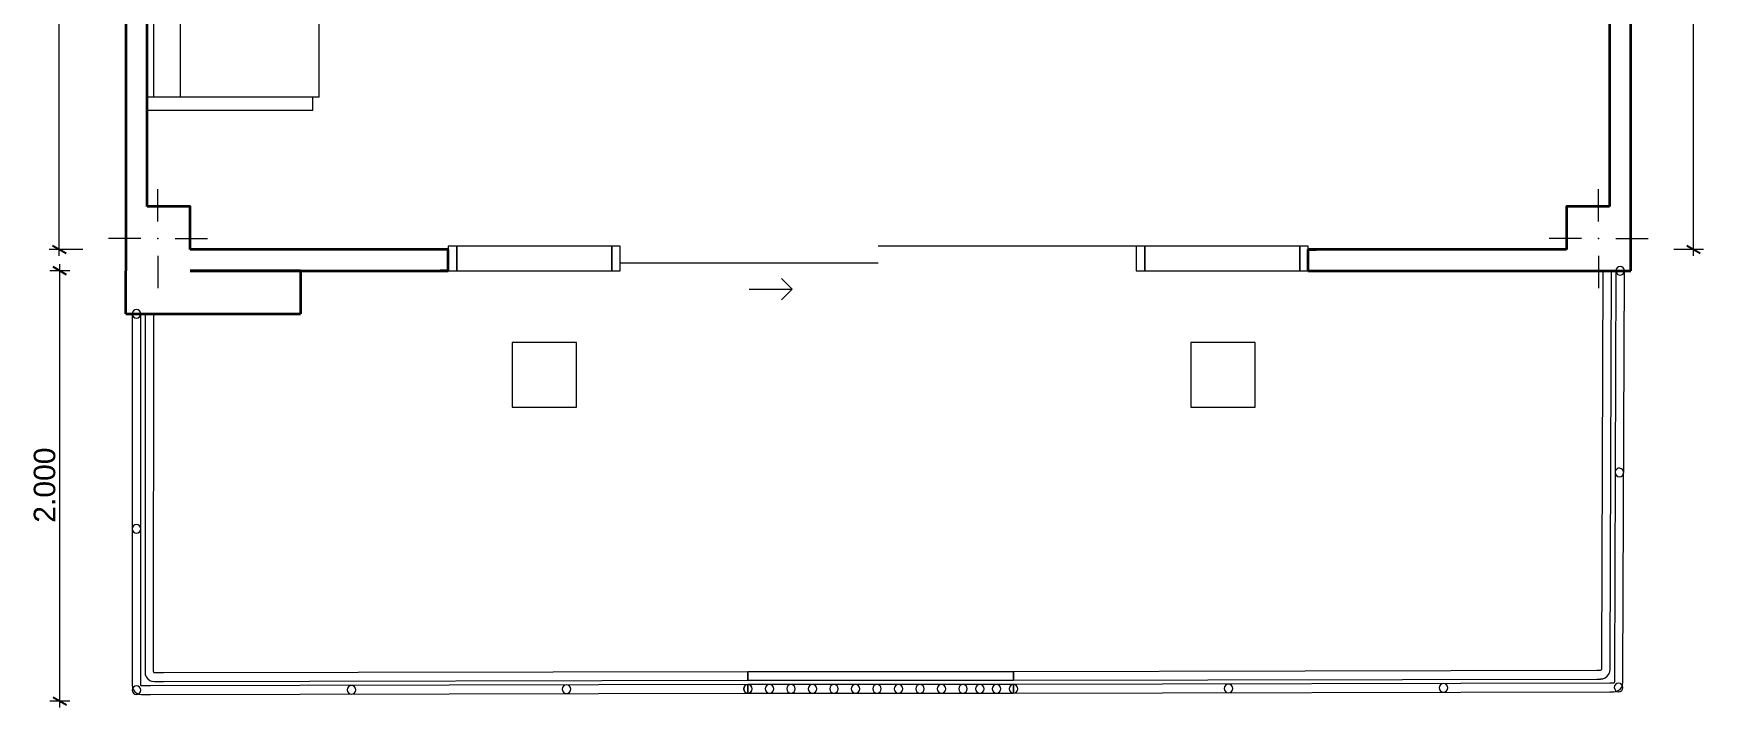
# Model space of a CAD drawing. Header units: metres. Extents: x 325.2 to 347, y -2.1 to 15.3.
# Drawn here: x 325.22 to 332.99, y -2.03 to 1.1 of the extents above; entities that cross this region are included whole.
import ezdxf

# ---------------------------------------------------------------- set-up
doc = ezdxf.new("R2010")
doc.units = ezdxf.units.M
doc.header["$MEASUREMENT"] = 0
doc.layers.add('Nuevo_Cotas - General', color=7, linetype='Continuous')
doc.layers.add('Nuevo_Puertas ARCHICAD', color=7, linetype='Continuous')
for name, color, linetype, lineweight in [('Nuevo_Estructura - Carga_Pluma_Nº__20', 1, 'Continuous', 0), ('Nuevo_Estructura - Carga_Pluma_Nº__27', 7, 'Continuous', 35), ('Nuevo_Interior - Escaleras & Barandillas_Pluma_Nº__11', 171, 'Continuous', 18), ('Nuevo_Puertas ARCHICAD_Pluma_Nº__141', 7, 'Continuous', 20), ('Nuevo_Puertas ARCHICAD_Pluma_Nº__27', 7, 'Continuous', 35)]:
    doc.layers.add(name, color=color, linetype=linetype, lineweight=lineweight)
for name, color, linetype, lineweight, true_color in [('Nuevo_Estructura - Carga_Pluma_Nº__28', 7, 'Continuous', 35, 0xa80f02), ('Nuevo_Interior - Lámparas_Pluma_Nº__77', 7, 'Continuous', 20, 0xffeb28), ('Nuevo_Interior - Mobiliario_Pluma_Nº__4', 7, 'Continuous', 20, 0x029e21), ('Nuevo_Puertas ARCHICAD_Pluma_Nº__23', 7, 'Continuous', 20, 0xff6600), ('Nuevo_Puertas ARCHICAD_Pluma_Nº__3', 7, 'Continuous', 18, 0xff6600)]:
    doc.layers.add(name, color=color, linetype=linetype, lineweight=lineweight, true_color=true_color)
doc.styles.add('Estilo_Generado_1', font='arial.ttf')

# ---------------------------------------------------------------- blocks, each defined once
blk = doc.blocks.new('Puerta Corredera con 2 Tarjas Vert 24')
at = {"layer": 'Nuevo_Puertas ARCHICAD_Pluma_Nº__141', "color": 7, "linetype": 'Continuous', "lineweight": 20}
for p, q in [((-0.4, -0.2), (-0.45, -0.15)), ((-0.6, -0.2), (-0.4, -0.2)), ((-0.4, -0.2), (-0.45, -0.25))]:
    blk.add_line(p, q, dxfattribs=at)
at = {"layer": 'Nuevo_Puertas ARCHICAD_Pluma_Nº__23', "color": 30, "linetype": 'Continuous', "lineweight": 20, "true_color": 0xff6600}
for p, q in [((-1.96, 0), (-2, 0)), ((-2, 0), (-2, -0.115)), ((-1.96, -0.115), (-1.96, 0)), ((-1.2, 0), (-1.24, 0)), ((-1.24, 0), (-1.24, -0.115)), ((-1.2, -0.115), (-1.2, 0)), ((1.24, 0), (1.2, 0)), ((1.2, 0), (1.2, -0.115)), ((1.24, -0.115), (1.24, 0)), ((2, 0), (1.96, 0)), ((1.96, 0), (1.96, -0.115)), ((2, -0.115), (2, 0)), ((-2, -0.115), (-1.96, -0.115)), ((-1.24, -0.115), (-1.2, -0.115)), ((1.2, -0.115), (1.24, -0.115)), ((1.96, -0.115), (2, -0.115))]:
    blk.add_line(p, q, dxfattribs=at)
at = {"layer": 'Nuevo_Puertas ARCHICAD_Pluma_Nº__23', "color": 30, "linetype": 'Continuous', "lineweight": 20, "true_color": 0xff6600, "flags": 128}
for points in [[(-1.96, -0.115), (-1.24, -0.115), (-1.24, 0), (-1.96, 0)], [(1.96, 0), (1.24, 0), (1.24, -0.115), (1.96, -0.115)]]:
    blk.add_lwpolyline(points, close=True, dxfattribs=at)
at = {"layer": 'Nuevo_Puertas ARCHICAD_Pluma_Nº__27', "color": 7, "linetype": 'Continuous', "lineweight": 35}
for p, q in [((-2, -0.015), (-2.037, -0.015)), ((-2, -0.015), (-2.037, -0.015)), ((-2, -0.115), (-2, -0.015)), ((-2, -0.115), (-2, -0.015)), ((2, -0.115), (2, -0.015)), ((2, -0.115), (2, -0.015)), ((2, -0.015), (2.037, -0.015)), ((2, -0.015), (2.037, -0.015)), ((-2, -0.115), (-2.037, -0.115)), ((-2, -0.115), (-2.037, -0.115)), ((2, -0.115), (2.037, -0.115)), ((2, -0.115), (2.037, -0.115))]:
    blk.add_line(p, q, dxfattribs=at)
at = {"layer": 'Nuevo_Puertas ARCHICAD_Pluma_Nº__3', "color": 30, "linetype": 'Continuous', "lineweight": 18, "true_color": 0xff6600}
for p, q in [((1.2, 0), (0, 0)), ((0, -0.08), (-1.2, -0.08))]:
    blk.add_line(p, q, dxfattribs=at)

msp = doc.modelspace()

# ---------------------------------------------------------------- linework, layer by layer
at = {"layer": 'Nuevo_Cotas - General', "color": 151, "linetype": 'Continuous', "lineweight": 20, "true_color": 0x80c2ff}
for p, q in [((325.3449, 0.1), (325.3449, 10.6728)), ((332.9452, 0.1), (332.9452, 3.7987)), ((325.4538, 0.1), (325.298, 0.1)), ((325.3449, 0.0694), (325.3449, 0.1)), ((332.9921, 0.1), (332.8538, 0.1)), ((332.9452, 0.0694), (332.9452, 0.1)), ((325.3473, 0), (325.3473, 0.0306)), ((325.3942, 0), (325.3004, 0)), ((325.3473, -2), (325.3473, 0)), ((325.3942, -2), (325.3004, -2)), ((325.3473, -2.0306), (325.3473, -2))]:
    msp.add_line(p, q, dxfattribs=at)
at = {"layer": 'Nuevo_Cotas - General', "color": 161, "linetype": 'Continuous', "lineweight": 25, "true_color": 0x40a5ff}
for p, q in [((325.3137, 0.118), (325.3762, 0.082)), ((332.914, 0.118), (332.9765, 0.082)), ((325.3785, -0.018), (325.316, 0.018)), ((325.316, -1.982), (325.3785, -2.018))]:
    msp.add_line(p, q, dxfattribs=at)
at = {"layer": 'Nuevo_Estructura - Carga_Pluma_Nº__20', "color": 1, "linetype": 'Continuous', "lineweight": 0}
for p, q in [((325.8038, 0.23), (325.8038, 0.38)), ((332.5038, 0.23), (332.5038, 0.38)), ((325.7238, 0.15), (325.5738, 0.15)), ((325.8838, 0.15), (326.0338, 0.15)), ((332.4238, 0.15), (332.2738, 0.15)), ((332.5838, 0.15), (332.7338, 0.15)), ((325.8038, 0.07), (325.8038, -0.08)), ((332.5038, 0.07), (332.5038, -0.08))]:
    msp.add_line(p, q, dxfattribs=at)
for p in [(325.8038, 0.15), (332.5038, 0.15)]:
    msp.add_point(p, dxfattribs=at)
at = {"layer": 'Nuevo_Estructura - Carga_Pluma_Nº__27', "color": 7, "linetype": 'Continuous', "lineweight": 35}
for p, q in [((327.1538, 0.1), (327.1168, 0.1)), ((327.1538, 0), (327.1538, 0.1)), ((331.1538, 0.1), (331.1908, 0.1)), ((331.1538, 0), (331.1538, 0.1)), ((327.1538, 0), (327.1168, 0)), ((331.1538, 0), (331.1908, 0))]:
    msp.add_line(p, q, dxfattribs=at)
at = {"layer": 'Nuevo_Estructura - Carga_Pluma_Nº__27', "color": 7, "linetype": 'Continuous', "lineweight": 35, "flags": 128}
for points in [[(325.6538, 3.6004), (325.6538, 0.3)], [(325.7538, 0.3), (325.7538, 3.6004)], [(332.5538, 3.6004), (332.5538, 0.3)], [(332.6538, 0.3), (332.6538, 3.6004)], [(327.1538, 0.1), (325.9538, 0.1)], [(332.3538, 0.1), (331.1538, 0.1)], [(325.6538, -0.2), (325.6538, 0)], [(326.4663, 0), (325.9538, 0)], [(325.9538, 0), (327.1538, 0)], [(326.4663, 0), (326.4663, -0.2)], [(331.1538, 0), (332.3538, 0)], [(325.6538, -0.2), (326.4663, -0.2)]]:
    msp.add_lwpolyline(points, dxfattribs=at)
at = {"layer": 'Nuevo_Estructura - Carga_Pluma_Nº__28', "color": 14, "linetype": 'Continuous', "lineweight": 35, "true_color": 0xa80f02, "flags": 128}
for points in [[(325.6538, 0.3), (325.6538, 0)], [(325.9538, 0.1), (325.9538, 0.3), (325.7538, 0.3)], [(332.5538, 0.3), (332.3538, 0.3), (332.3538, 0.1)], [(332.6538, 0.1), (332.6538, 0.3)], [(332.6538, 0), (332.6538, 0.1)], [(332.3538, 0), (332.5538, 0)], [(332.5538, 0), (332.6538, 0)]]:
    msp.add_lwpolyline(points, dxfattribs=at)
at = {"layer": 'Nuevo_Interior - Escaleras & Barandillas_Pluma_Nº__11', "color": 171, "linetype": 'Continuous', "lineweight": 18}
for p, q in [((332.5238, 0.0005), (332.5174, -1.8115)), ((332.5638, 0.0003), (332.5238, 0.0005)), ((332.5574, -1.8116), (332.5638, 0.0003)), ((332.5838, 0.0002), (332.5772, -1.8714)), ((332.5838, 0.0002), (332.5772, -1.8714)), ((332.6238, 0.0001), (332.5838, 0.0002)), ((332.6238, 0.0001), (332.5838, 0.0002)), ((332.6172, -1.8715), (332.6238, 0.0001)), ((332.6172, -1.8715), (332.6238, 0.0001)), ((325.6838, -0.2), (325.6835, -1.9088)), ((325.6838, -0.2), (325.6835, -1.9088)), ((325.7238, -0.2), (325.6838, -0.2)), ((325.7238, -0.2), (325.6838, -0.2)), ((325.7235, -1.9088), (325.7238, -0.2)), ((325.7235, -1.9088), (325.7238, -0.2)), ((325.7438, -0.2), (325.7435, -1.8487)), ((325.7838, -0.2), (325.7438, -0.2)), ((325.7835, -1.8487), (325.7838, -0.2)), ((325.7435, -1.8487), (325.7435, -1.8647)), ((325.7835, -1.8634), (325.7835, -1.8487)), ((325.7839, -1.866), (325.7835, -1.8634)), ((328.5474, -1.8637), (325.8295, -1.8696)), ((328.5475, -1.9037), (328.5474, -1.8637)), ((332.4962, -1.8577), (329.782, -1.8637)), ((329.782, -1.8637), (329.7821, -1.9037)), ((332.5109, -1.8577), (332.4962, -1.8577)), ((332.5135, -1.8573), (332.5109, -1.8577)), ((332.5146, -1.8568), (332.5135, -1.8573)), ((332.5156, -1.8561), (332.5146, -1.8568)), ((332.5164, -1.8551), (332.5156, -1.8561)), ((332.5169, -1.8539), (332.5164, -1.8551)), ((332.5172, -1.8517), (332.5169, -1.8539)), ((332.5173, -1.8275), (332.5172, -1.8514)), ((332.5172, -1.8514), (332.5172, -1.8517)), ((332.5174, -1.8115), (332.5173, -1.8275)), ((332.5558, -1.8645), (332.5572, -1.8541)), ((332.5572, -1.8541), (332.5573, -1.8277)), ((332.5573, -1.8277), (332.5574, -1.8116)), ((325.6835, -1.9088), (325.6835, -1.9248)), ((325.6835, -1.9088), (325.6835, -1.9248)), ((325.6835, -1.9248), (325.6835, -1.9261)), ((325.6835, -1.9248), (325.6835, -1.9261)), ((325.6835, -1.9261), (325.6849, -1.9365)), ((325.6835, -1.9261), (325.6849, -1.9365)), ((325.6849, -1.9365), (325.6894, -1.9474)), ((325.6849, -1.9365), (325.6894, -1.9474)), ((325.7235, -1.9235), (325.7235, -1.9088)), ((325.7235, -1.9235), (325.7235, -1.9088)), ((325.7238, -1.9261), (325.7235, -1.9235)), ((325.7238, -1.9261), (325.7235, -1.9235)), ((325.7243, -1.9273), (325.7238, -1.9261)), ((325.7243, -1.9273), (325.7238, -1.9261)), ((325.7251, -1.9283), (325.7243, -1.9273)), ((325.7251, -1.9283), (325.7243, -1.9273)), ((325.7261, -1.929), (325.7251, -1.9283)), ((325.7261, -1.929), (325.7251, -1.9283)), ((325.7273, -1.9295), (325.7261, -1.929)), ((325.7273, -1.9295), (325.7261, -1.929)), ((325.7294, -1.9298), (325.7273, -1.9295)), ((325.7294, -1.9298), (325.7273, -1.9295)), ((325.7298, -1.9298), (325.7294, -1.9298)), ((325.7298, -1.9298), (325.7294, -1.9298)), ((325.7535, -1.9298), (325.7298, -1.9298)), ((325.7535, -1.9298), (325.7298, -1.9298)), ((325.7435, -1.8647), (325.7435, -1.866)), ((325.7435, -1.866), (325.7449, -1.8764)), ((325.7449, -1.8764), (325.7494, -1.8873)), ((325.7494, -1.8873), (325.7566, -1.8967)), ((325.7695, -1.9297), (325.7535, -1.9298)), ((325.7695, -1.9297), (325.7535, -1.9298)), ((325.7566, -1.8967), (325.766, -1.9039)), ((325.766, -1.9039), (325.7739, -1.9071)), ((328.5475, -1.9237), (325.7695, -1.9297)), ((328.5475, -1.9237), (325.7695, -1.9297)), ((325.7739, -1.9071), (325.7769, -1.9084)), ((325.7769, -1.9084), (325.7873, -1.9097)), ((325.7843, -1.8671), (325.7839, -1.866)), ((325.7851, -1.8681), (325.7843, -1.8671)), ((325.7861, -1.8689), (325.7851, -1.8681)), ((325.7873, -1.8694), (325.7861, -1.8689)), ((325.7894, -1.8696), (325.7873, -1.8694)), ((325.7873, -1.9097), (325.8136, -1.9096)), ((325.7898, -1.8697), (325.7894, -1.8696)), ((325.8135, -1.8696), (325.7898, -1.8697)), ((325.8295, -1.8696), (325.8135, -1.8696)), ((325.8136, -1.9096), (325.8296, -1.9096)), ((325.8296, -1.9096), (328.5475, -1.9037)), ((328.5476, -1.9637), (328.5475, -1.9237)), ((328.5476, -1.9637), (328.5475, -1.9237)), ((329.7821, -1.9037), (332.4963, -1.8977)), ((332.556, -1.9176), (329.7821, -1.9237)), ((332.556, -1.9176), (329.7821, -1.9237)), ((329.7821, -1.9237), (329.7822, -1.9637)), ((329.7821, -1.9237), (329.7822, -1.9637)), ((332.4963, -1.8977), (332.5123, -1.8977)), ((332.5123, -1.8977), (332.5136, -1.8976)), ((332.5136, -1.8976), (332.524, -1.8963)), ((332.524, -1.8963), (332.5348, -1.8918)), ((332.5348, -1.8918), (332.5441, -1.8846)), ((332.5441, -1.8846), (332.5513, -1.8753)), ((332.5513, -1.8753), (332.5546, -1.8673)), ((332.5546, -1.8673), (332.5558, -1.8645)), ((332.5707, -1.9175), (332.556, -1.9176)), ((332.5707, -1.9175), (332.556, -1.9176)), ((332.5733, -1.9172), (332.5707, -1.9175)), ((332.5733, -1.9172), (332.5707, -1.9175)), ((332.5744, -1.9167), (332.5733, -1.9172)), ((332.5744, -1.9167), (332.5733, -1.9172)), ((332.5754, -1.9159), (332.5744, -1.9167)), ((332.5754, -1.9159), (332.5744, -1.9167)), ((332.5762, -1.9149), (332.5754, -1.9159)), ((332.5762, -1.9149), (332.5754, -1.9159)), ((332.5767, -1.9138), (332.5762, -1.9149)), ((332.5767, -1.9138), (332.5762, -1.9149)), ((332.577, -1.9115), (332.5767, -1.9138)), ((332.577, -1.9115), (332.5767, -1.9138)), ((332.5771, -1.8874), (332.577, -1.9112)), ((332.5771, -1.8874), (332.577, -1.9112)), ((332.577, -1.9112), (332.577, -1.9115)), ((332.577, -1.9112), (332.577, -1.9115)), ((332.5772, -1.8714), (332.5771, -1.8874)), ((332.5772, -1.8714), (332.5771, -1.8874)), ((332.6039, -1.9445), (332.6111, -1.9352)), ((332.6039, -1.9445), (332.6111, -1.9352)), ((332.6111, -1.9352), (332.6144, -1.9271)), ((332.6111, -1.9352), (332.6144, -1.9271)), ((332.6144, -1.9271), (332.6156, -1.9243)), ((332.6144, -1.9271), (332.6156, -1.9243)), ((332.6156, -1.9243), (332.617, -1.914)), ((332.6156, -1.9243), (332.617, -1.914)), ((332.617, -1.914), (332.6171, -1.8875)), ((332.617, -1.914), (332.6171, -1.8875)), ((332.6171, -1.8875), (332.6172, -1.8715)), ((332.6171, -1.8875), (332.6172, -1.8715)), ((325.6894, -1.9474), (325.6966, -1.9568)), ((325.6894, -1.9474), (325.6966, -1.9568)), ((325.6966, -1.9568), (325.706, -1.964)), ((325.6966, -1.9568), (325.706, -1.964)), ((325.706, -1.964), (325.7139, -1.9673)), ((325.706, -1.964), (325.7139, -1.9673)), ((325.7139, -1.9673), (325.7169, -1.9685)), ((325.7139, -1.9673), (325.7169, -1.9685)), ((325.7169, -1.9685), (325.7273, -1.9698)), ((325.7169, -1.9685), (325.7273, -1.9698)), ((325.7273, -1.9698), (325.7535, -1.9698)), ((325.7273, -1.9698), (325.7535, -1.9698)), ((325.7535, -1.9698), (325.7696, -1.9697)), ((325.7535, -1.9698), (325.7696, -1.9697)), ((325.7696, -1.9697), (328.5476, -1.9637)), ((325.7696, -1.9697), (328.5476, -1.9637)), ((329.7822, -1.9637), (332.5561, -1.9576)), ((329.7822, -1.9637), (332.5561, -1.9576)), ((332.5561, -1.9576), (332.5721, -1.9575)), ((332.5561, -1.9576), (332.5721, -1.9575)), ((332.5721, -1.9575), (332.5734, -1.9575)), ((332.5721, -1.9575), (332.5734, -1.9575)), ((332.5734, -1.9575), (332.5838, -1.9561)), ((332.5734, -1.9575), (332.5838, -1.9561)), ((332.5838, -1.9561), (332.5946, -1.9516)), ((332.5838, -1.9561), (332.5946, -1.9516)), ((332.5946, -1.9516), (332.6039, -1.9445)), ((332.5946, -1.9516), (332.6039, -1.9445))]:
    msp.add_line(p, q, dxfattribs=at)
at = {"layer": 'Nuevo_Interior - Escaleras & Barandillas_Pluma_Nº__11', "color": 171, "linetype": 'Continuous', "lineweight": 18, "flags": 128}
for points in [[(332.6238, 0.0001, 1), (332.5838, 0.0002, 1)], [(325.6838, -0.2, 1), (325.7238, -0.2, 1)], [(332.6204, -0.9375, 1), (332.5805, -0.9374, 1)], [(325.6836, -1.2, 1), (325.7236, -1.2, 1)], [(325.6835, -1.9499, 1), (325.7235, -1.9499, 1)], [(326.7035, -1.9677, 1), (326.7035, -1.9277, 1)], [(327.7035, -1.9655, 1), (327.7035, -1.9255, 1)], [(328.5476, -1.9637, 1), (328.5475, -1.9237, 1)], [(328.5477, -1.9637, 1), (328.5477, -1.9237, 1)], [(328.6477, -1.9637, 1), (328.6477, -1.9237, 1)], [(328.7477, -1.9637, 1), (328.7477, -1.9237, 1)], [(328.8477, -1.9637, 1), (328.8477, -1.9237, 1)], [(328.9477, -1.9637, 1), (328.9477, -1.9237, 1)], [(329.0477, -1.9637, 1), (329.0477, -1.9237, 1)], [(329.1477, -1.9637, 1), (329.1477, -1.9237, 1)], [(329.2477, -1.9637, 1), (329.2477, -1.9237, 1)], [(329.3477, -1.9637, 1), (329.3477, -1.9237, 1)], [(329.4477, -1.9637, 1), (329.4477, -1.9237, 1)], [(329.5477, -1.9637, 1), (329.5477, -1.9237, 1)], [(329.6259, -1.9637, 1), (329.6259, -1.9237, 1)], [(329.7041, -1.9637, 1), (329.7041, -1.9237, 1)], [(329.7822, -1.9637, 1), (329.7821, -1.9237, 1)], [(329.7823, -1.9637, 1), (329.7823, -1.9237, 1)], [(330.7822, -1.9615, 1), (330.7821, -1.9215, 1)], [(331.7822, -1.9593, 1), (331.7821, -1.9193, 1)], [(332.597, -1.9575, 1), (332.5969, -1.9175, 1)]]:
    msp.add_lwpolyline(points, format="xyb", close=True, dxfattribs=at)
for points in [[(328.5477, -1.8637), (328.5477, -1.9037), (329.7823, -1.9037), (329.7823, -1.8637)], [(328.5477, -1.9237), (328.5477, -1.9637), (329.7823, -1.9637), (329.7823, -1.9237)], [(328.5477, -1.9237), (328.5477, -1.9637), (329.7823, -1.9637), (329.7823, -1.9237)]]:
    msp.add_lwpolyline(points, close=True, dxfattribs=at)
at = {"layer": 'Nuevo_Interior - Lámparas_Pluma_Nº__77', "color": 2, "linetype": 'Continuous', "lineweight": 20, "true_color": 0xffeb28, "flags": 128}
for points in [[(327.4506, -0.6333), (327.7506, -0.6333), (327.7506, -0.3333), (327.4506, -0.3333)], [(330.6073, -0.6333), (330.9073, -0.6333), (330.9073, -0.3333), (330.6073, -0.3333)]]:
    msp.add_lwpolyline(points, close=True, dxfattribs=at)
at = {"layer": 'Nuevo_Interior - Mobiliario_Pluma_Nº__4', "color": 104, "linetype": 'Continuous', "lineweight": 20, "true_color": 0x029e21}
for p, q in [((325.7538, 0.8068), (325.7538, 2.2368)), ((325.7838, 0.8068), (325.7838, 2.2368)), ((325.9088, 0.8068), (325.9088, 2.2368)), ((326.5538, 0.8068), (326.5538, 2.2368)), ((326.5238, 0.8068), (325.7538, 0.8068)), ((325.7538, 0.8068), (325.7538, 0.7468)), ((326.5238, 0.7468), (326.5238, 0.8068)), ((326.5538, 0.8068), (326.5238, 0.8068)), ((325.7538, 0.7468), (326.5238, 0.7468))]:
    msp.add_line(p, q, dxfattribs=at)

# ---------------------------------------------------------------- block references
at = {"layer": 'Nuevo_Puertas ARCHICAD', "color": 21, "linetype": 'Continuous', "lineweight": 18, "true_color": 0xff9955}
msp.add_blockref('Puerta Corredera con 2 Tarjas Vert 24', (329.1538, 0.115), dxfattribs=at)

# ---------------------------------------------------------------- texts
at = {"layer": 'Nuevo_Cotas - General', "color": 5, "lineweight": 25, "insert": (325.3273, -1.171), "char_height": 0.1, "attachment_point": 7, "rotation": 90, "style": 'Estilo_Generado_1'}
msp.add_mtext('\\A1;{\\pql;\\fArial|b0|i0|c0|p34;2.000}', dxfattribs=at)

doc.saveas('drawing.dxf')
